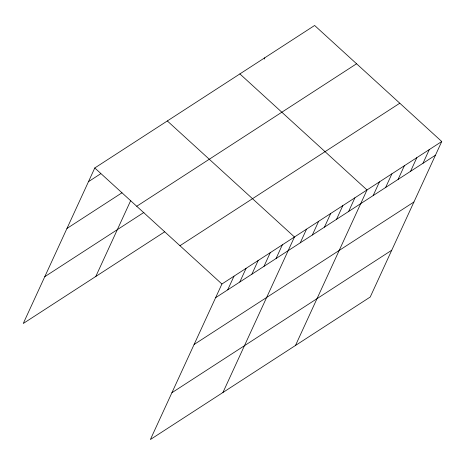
<?xml version="1.0" encoding="UTF-8"?>
<svg xmlns="http://www.w3.org/2000/svg" width="465" height="465" viewBox="0 0 465 465"><rect width="100%" height="100%" fill="white"/><g stroke="black" fill="none" stroke-linecap="round" stroke-linejoin="round"><path stroke-width="0.7" d="M441.75 141.511L221.91 284.01L150.381 439.524L370.221 297.025L441.75 141.511L314.619 25.476L94.779 167.975L23.25 323.489L164.715 231.791M95.796 276.466L130.752 200.473M264.19 59.078L264.788 57.776M227.705 289.858L234 276.175M239.801 282.017L246.09 268.334M251.891 274.181L258.185 260.499M263.981 266.346L270.275 252.658M276.07 258.505L282.365 244.823M222.927 392.501L294.455 236.987L167.324 120.952M300.256 242.829L306.545 229.146M312.346 234.994L318.641 221.311M324.436 227.158L330.731 213.47M336.526 219.317L342.821 205.635M348.622 211.482L354.911 197.799M295.478 345.472L367.007 189.958L239.876 73.923M373.168 195.567L379.463 181.885M385.625 187.494L391.919 173.811M398.081 179.42L404.376 165.738M410.543 171.341L416.838 157.658M422.999 163.267L429.294 149.585M88.484 181.658L100.574 173.823M66.96 228.46L121.975 192.801M136.733 206.268L356.574 63.769M44.78 276.687L143.923 212.418M179.955 245.718L399.795 103.218M215.615 297.693L435.455 155.194M194.091 344.495L413.931 201.996M171.911 392.722L391.751 250.222M94.779 167.975L221.91 284.01"/></g></svg>
